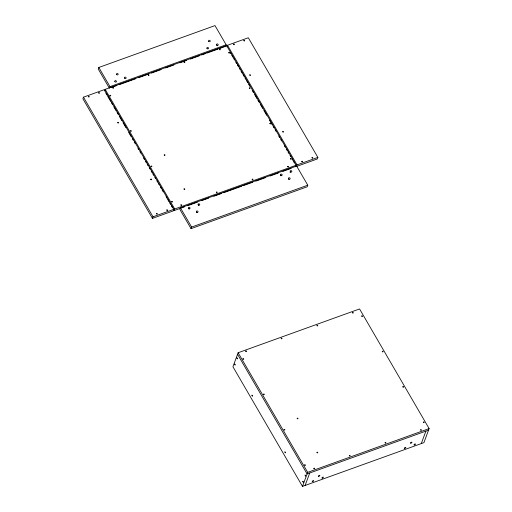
<?xml version="1.0" encoding="UTF-8"?>
<svg xmlns="http://www.w3.org/2000/svg" width="512" height="512" viewBox="0 0 512 512"><rect width="100%" height="100%" fill="white"/><g stroke="black" fill="none" stroke-linecap="round" stroke-linejoin="round"><path stroke-width="0.77" d="M83.469 97.171L82.886 98.752L152.435 218.387L173.261 210.88L173.843 209.306L104.294 89.67L83.469 97.171L153.018 216.806L152.435 218.387M98.835 67.462L98.253 69.043L109.402 88.218L109.984 86.637L226.138 44.774L214.995 25.6L98.835 67.462L109.984 86.637M104.589 90.931L105.178 89.35L226.611 45.587L296.16 165.222L295.571 166.797M225.555 46.355L226.138 44.774M226.906 46.848L227.488 45.267L248.314 37.76L317.862 157.395L317.28 158.976L296.454 166.483L295.648 165.101M173.338 209.184L174.138 210.566L174.72 208.986L296.16 165.222M180.474 207.891L179.891 209.472L191.034 228.646L307.194 186.784L307.776 185.203L296.627 166.029L180.474 207.891L191.622 227.066L191.034 228.646M296.454 166.483L297.037 164.902L317.862 157.395M238.131 352.73L232.941 366.765L302.49 486.4L423.923 442.637L429.114 428.595L359.565 308.96L238.131 352.73L307.68 472.365L302.49 486.4M305.126 485.446L309.734 472.992M421.28 443.584L425.888 431.13M110.899 87.674L116.896 85.517M119.142 84.704L135.629 78.765M138.624 77.683L148.371 74.17M151.366 73.094L161.107 69.581M165.606 67.962L173.85 64.992M179.84 62.829L186.586 60.397M190.336 59.046L199.328 55.808M201.574 54.995L205.318 53.645M206.822 53.107L218.061 49.056M219.558 48.512L224.806 46.624M153.018 216.806L173.843 209.306M174.138 210.566L184.634 206.784M187.629 205.702L197.376 202.189M201.875 200.57L208.621 198.138M213.869 196.25L221.363 193.542M223.61 192.736L241.6 186.253M243.104 185.709L252.845 182.202M255.846 181.12L265.587 177.606M270.086 175.987L278.33 173.011M282.829 171.392L291.078 168.422M191.622 227.066L307.776 185.203M307.68 472.365L429.114 428.595M428.531 430.176L307.098 473.939L237.549 354.304M227.488 45.267L297.037 164.902M230.118 52.378L230.925 53.76M231.731 55.142L232.934 57.222M233.741 58.605L234.541 59.987M235.75 62.061L236.557 63.443M237.357 64.826L238.566 66.899M239.366 68.282L240.173 69.664M240.973 71.053L242.182 73.126M242.989 74.509L244.192 76.582M244.998 77.965L245.798 79.347M246.605 80.73L247.808 82.803M248.614 84.192L249.818 86.266M252.23 90.413L253.44 92.486M254.643 94.56L257.056 98.714M257.862 100.096L259.066 102.17M260.275 104.243L262.682 108.39M263.891 110.47L266.707 115.309M269.517 120.147L272.333 124.992M273.139 126.374L273.939 127.757M275.149 129.83L275.949 131.213M278.765 136.058L279.571 137.44M280.774 139.514L281.581 140.896M284.39 145.734L285.197 147.117M286.4 149.197L287.206 150.579M288.013 151.962L288.813 153.344M290.022 155.418L290.822 156.8M292.032 158.874L292.832 160.256M293.638 161.645L294.445 163.027M105.178 89.35L174.72 208.986M105.798 93.005L107.002 95.078M107.808 96.461L110.624 101.306M111.424 102.688L112.634 104.762M113.837 106.835L116.25 110.982M117.056 112.365L118.259 114.445M119.469 116.518L121.875 120.666M123.085 122.739L125.901 127.584M128.71 132.422L131.123 136.57M132.333 138.643L133.133 140.026M134.342 142.106L135.142 143.488M137.958 148.326L138.765 149.709M139.968 151.782L140.774 153.165M143.584 158.01L144.39 159.392M145.594 161.466L146.4 162.848M147.206 164.23L148.006 165.613M149.216 167.693L150.016 169.075M151.226 171.149L152.026 172.531M152.832 173.914L153.638 175.296M154.842 177.37L155.648 178.752M156.851 180.832L157.658 182.214M158.458 183.597L159.264 184.979M160.474 187.053L161.274 188.435M162.08 189.818L163.283 191.891M166.099 196.736L166.906 198.118M167.706 199.501L168.915 201.574M169.715 202.957L170.522 204.339M171.328 205.728L172.531 207.802M216.826 45.523A0.845 0.704 20.3 0 1 217.408 45.811M188.672 208.864A0.845 0.704 20.3 0 1 189.254 209.152M196.435 212.518A0.845 0.704 20.3 0 1 197.062 212.672M198.355 205.376A0.845 0.704 20.3 0 1 198.765 205.53M288.538 179.328A0.845 0.704 20.3 0 1 289.165 179.482M280.774 175.674A0.845 0.704 20.3 0 1 281.184 175.821M290.035 172.224A0.845 0.704 20.3 0 1 290.867 172.333M88.39 96.525C88.934 98.278 89.933 95.533 88.39 96.525M98.656 92.826C99.2 94.573 100.198 91.834 98.656 92.826M109.946 95.45C110.483 97.203 111.482 94.458 109.946 95.45M112.736 87.75C113.28 89.504 114.278 86.758 112.736 87.75M117.709 122.541C118.253 124.294 119.245 121.549 117.709 122.541M130.509 130.829C131.053 132.582 132.051 129.837 130.509 130.829M148.23 74.957C148.774 76.71 149.766 73.965 148.23 74.957M151.072 166.208C151.616 167.962 152.614 165.216 151.072 166.208M150.675 179.251C151.219 181.005 152.218 178.259 150.675 179.251M164.211 154.938C164.755 156.691 165.754 153.946 164.211 154.938M184.013 62.061C184.557 63.814 185.555 61.069 184.013 62.061M156.525 213.728C157.069 215.482 158.067 212.736 156.525 213.728M166.79 210.029C167.334 211.782 168.333 209.037 166.79 210.029M171.642 201.587C172.186 203.334 173.178 200.595 171.642 201.587M180.87 204.954C181.414 206.707 182.413 203.962 180.87 204.954M183.994 188.966C184.538 190.72 185.536 187.974 183.994 188.966M219.507 49.267C220.051 51.021 221.043 48.275 219.507 49.267M228.736 52.64C229.28 54.387 230.278 51.648 228.736 52.64M233.587 44.192C234.125 45.946 235.123 43.2 233.587 44.192M243.853 40.493C244.39 42.246 245.389 39.501 243.853 40.493M216.365 192.16C216.909 193.914 217.901 191.168 216.365 192.16M249.702 74.97C250.246 76.723 251.238 73.978 249.702 74.97M249.306 88.013C249.843 89.766 250.842 87.021 249.306 88.013M252.147 179.264C252.691 181.018 253.69 178.272 252.147 179.264M269.869 123.392C270.413 125.146 271.411 122.4 269.869 123.392M282.669 131.68C283.213 133.434 284.211 130.688 282.669 131.68M242.899 358.829C243.443 360.582 244.442 357.837 242.899 358.829M245.696 351.123C246.24 352.877 247.232 350.131 245.696 351.123M287.642 166.477C288.186 168.224 289.178 165.478 287.642 166.477M290.432 158.771C290.976 160.525 291.974 157.779 290.432 158.771M301.722 161.402C302.259 163.149 303.258 160.41 301.722 161.402M263.469 394.208C264.006 395.955 265.005 393.216 263.469 394.208M311.987 157.702C312.531 159.45 313.523 156.704 311.987 157.702M281.184 338.336C281.728 340.083 282.726 337.344 281.184 338.336M284.032 429.581C284.576 431.334 285.574 428.589 284.032 429.581M297.171 418.317C297.715 420.07 298.714 417.325 297.171 418.317M316.973 325.434C317.51 327.187 318.509 324.442 316.973 325.434M304.595 464.96C305.139 466.714 306.138 463.968 304.595 464.96M313.83 468.333C314.374 470.08 315.366 467.341 313.83 468.333M316.954 452.346C317.498 454.093 318.49 451.354 316.954 452.346M352.461 312.646C353.005 314.4 354.003 311.654 352.461 312.646M361.696 316.013C362.234 317.766 363.232 315.021 361.696 316.013M349.318 455.539C349.862 457.293 350.861 454.547 349.318 455.539M382.259 351.392C382.803 353.146 383.802 350.4 382.259 351.392M385.107 442.643C385.651 444.397 386.643 441.651 385.107 442.643M402.829 386.771C403.366 388.518 404.365 385.779 402.829 386.771M420.595 429.85C421.139 431.603 422.138 428.858 420.595 429.85M423.392 422.144C423.936 423.898 424.934 421.152 423.392 422.144M234.707 364.064L235.098 364.954L234.707 364.064M236.979 357.926L237.37 358.81L236.979 357.926M251.968 395.187L252.358 396.077L251.968 395.187M284.934 451.904L285.325 452.787L284.934 451.904M302.842 481.267L303.232 482.157L302.842 481.267M305.114 475.13L305.504 476.019L305.114 475.13M312.614 481.594A0.845 0.326 -30.2 0 0 313.715 480.736A0.845 0.326 -30.2 0 0 312.557 480.979A0.845 0.326 -30.2 0 0 312.614 481.594M318.752 476.339A0.845 0.326 -30.2 0 0 319.853 475.482A0.845 0.326 -30.2 0 0 318.694 475.725A0.845 0.326 -30.2 0 0 318.752 476.339M322.298 478.106A0.845 0.326 -30.2 0 0 323.392 477.248A0.845 0.326 -30.2 0 0 322.24 477.491A0.845 0.326 -30.2 0 0 322.298 478.106M410.854 443.149A0.845 0.326 -30.2 0 0 411.955 442.285A0.845 0.326 -30.2 0 0 410.797 442.534A0.845 0.326 -30.2 0 0 410.854 443.149M404.717 448.403A0.845 0.326 -30.2 0 0 405.818 447.539A0.845 0.326 -30.2 0 0 404.659 447.789A0.845 0.326 -30.2 0 0 404.717 448.403M414.4 444.915A0.845 0.326 -30.2 0 0 415.494 444.051A0.845 0.326 -30.2 0 0 414.342 444.294A0.845 0.326 -30.2 0 0 414.4 444.915M216.646 44.928A0.845 0.704 20.3 0 0 218.086 45.114A0.845 0.704 20.3 0 0 217.408 43.949A0.845 0.704 20.3 0 0 216.646 44.928M208.672 41.274A0.845 0.704 20.3 0 0 210.112 41.459A0.845 0.704 20.3 0 0 209.427 40.288A0.845 0.704 20.3 0 0 208.672 41.274M206.97 48.416A0.845 0.704 20.3 0 0 208.41 48.602A0.845 0.704 20.3 0 0 207.731 47.437A0.845 0.704 20.3 0 0 206.97 48.416M124.544 78.125A0.845 0.704 20.3 0 0 125.984 78.31A0.845 0.704 20.3 0 0 125.306 77.139A0.845 0.704 20.3 0 0 124.544 78.125M116.57 74.464A0.845 0.704 20.3 0 0 118.01 74.656A0.845 0.704 20.3 0 0 117.325 73.485A0.845 0.704 20.3 0 0 116.57 74.464M114.867 81.613A0.845 0.704 20.3 0 0 116.307 81.798A0.845 0.704 20.3 0 0 115.629 80.627A0.845 0.704 20.3 0 0 114.867 81.613M188.499 208.269A0.845 0.704 20.3 0 0 189.939 208.454A0.845 0.704 20.3 0 0 189.254 207.29A0.845 0.704 20.3 0 0 188.499 208.269M196.474 211.923A0.845 0.704 20.3 0 0 197.914 212.115A0.845 0.704 20.3 0 0 197.235 210.944A0.845 0.704 20.3 0 0 196.474 211.923M198.176 204.781A0.845 0.704 20.3 0 0 199.616 204.966A0.845 0.704 20.3 0 0 198.938 203.802A0.845 0.704 20.3 0 0 198.176 204.781M280.602 175.072A0.845 0.704 20.3 0 0 282.042 175.264A0.845 0.704 20.3 0 0 281.357 174.093A0.845 0.704 20.3 0 0 280.602 175.072M288.576 178.733A0.845 0.704 20.3 0 0 290.016 178.918A0.845 0.704 20.3 0 0 289.338 177.747A0.845 0.704 20.3 0 0 288.576 178.733M290.278 171.584A0.845 0.704 20.3 0 0 291.718 171.776A0.845 0.704 20.3 0 0 291.04 170.605A0.845 0.704 20.3 0 0 290.278 171.584"/></g></svg>
